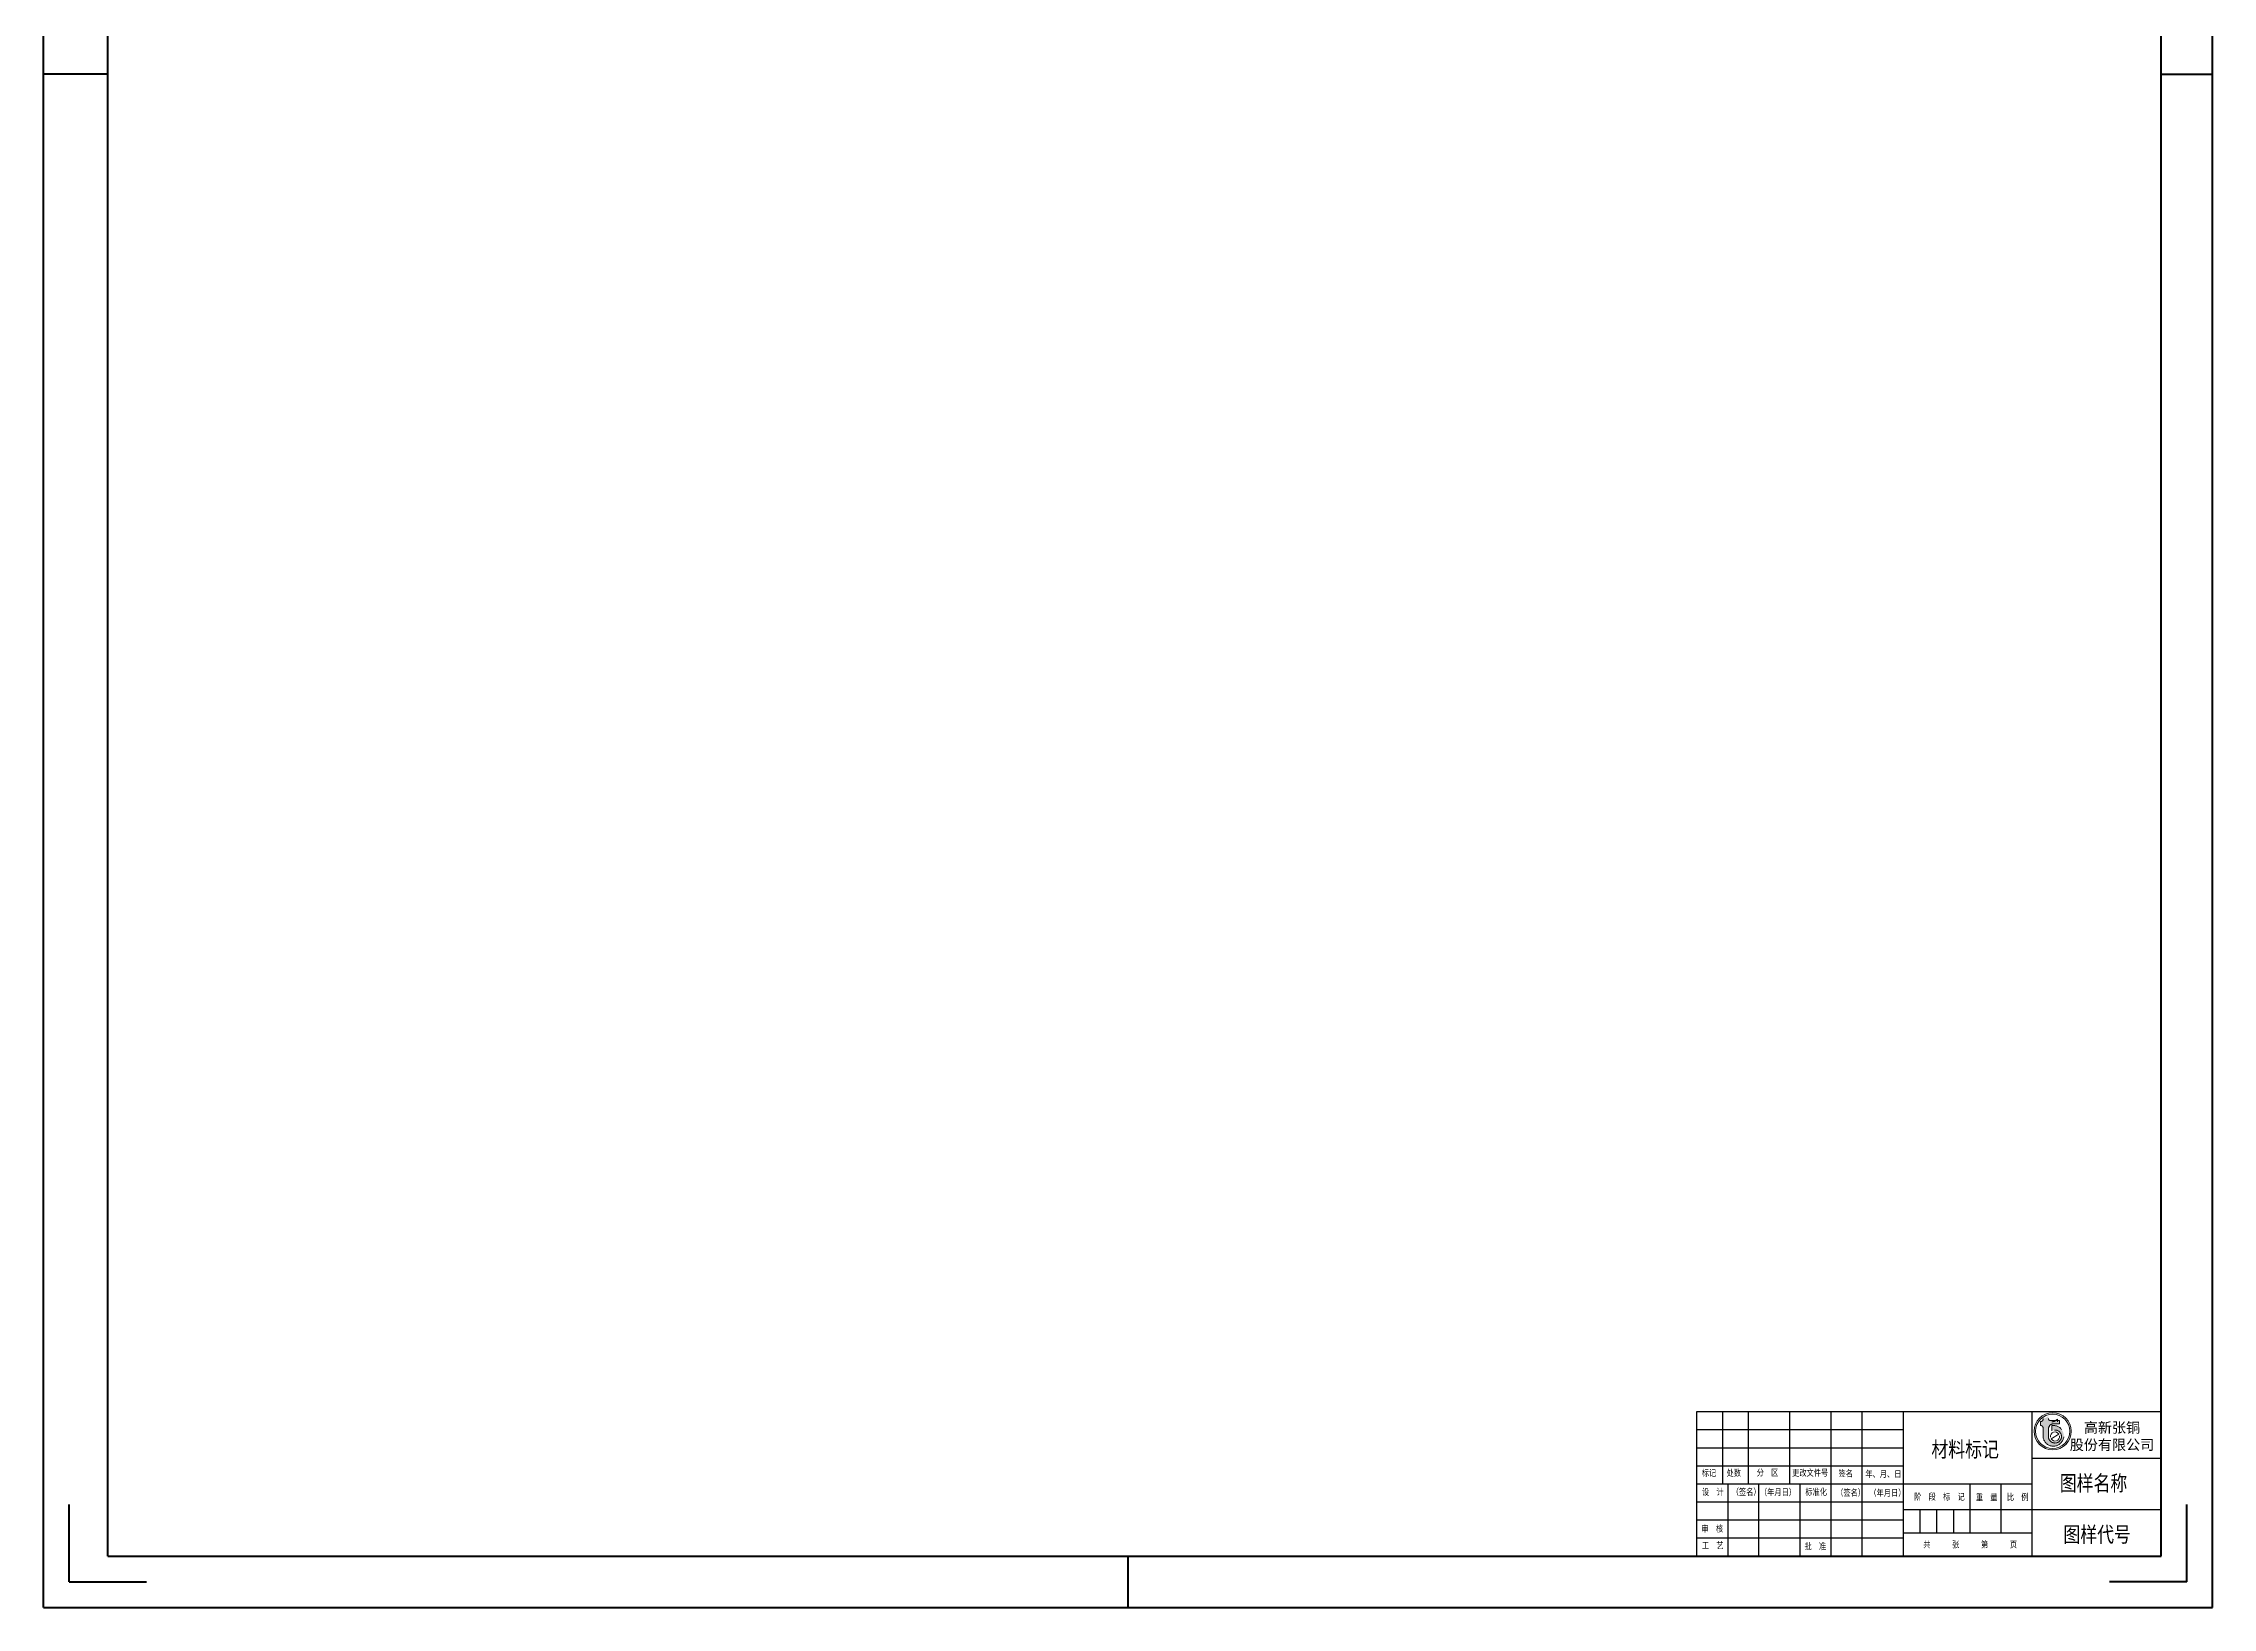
# Model space of a CAD drawing. Header units: millimetres. Extents: x 4452 to 7344, y -319 to 3013.
# Drawn here: x 6503 to 7344, y -319 to 288 of the extents above; entities that cross this region are included whole.
import ezdxf

# ---------------------------------------------------------------- set-up
doc = ezdxf.new("R2010")
doc.units = ezdxf.units.MM
doc.linetypes.add('ACAD_ISO02W100', pattern=[15, 12, -3])
for name, color, linetype, lineweight in [('总内框线', 7, 'Continuous', 50), ('标注层', 3, 'Continuous', 25), ('虚线层', 4, 'ACAD_ISO02W100', 25)]:
    doc.layers.add(name, color=color, linetype=linetype, lineweight=lineweight)
doc.styles.get("Standard").update_dxf_attribs({"font": 'txt', "bigfont": 'gbcbig.shx'})
doc.styles.add('陈杰（2）', font='gbenor.shx', dxfattribs={"width": 0.8, "bigfont": 'gbcbig.shx'})

msp = doc.modelspace()

# ---------------------------------------------------------------- hatches: boundary and pattern name
at = {"layer": '虚线层', "linetype": 'Continuous', "lineweight": 18}
msp.add_hatch(color=1, dxfattribs=at).paths.add_polyline_path([(7277.55, -248.1), (7277.75, -248.1), (7277.88, -248.11), (7278, -248.14), (7278.12, -248.19), (7278.22, -248.26), (7278.32, -248.34), (7278.4, -248.43), (7278.47, -248.54), (7278.52, -248.66), (7278.54, -248.78), (7278.55, -248.91), (7278.55, -252.34), (7278.65, -252.98), (7278.84, -253.59), (7279.13, -254.17), (7279.51, -254.69), (7279.97, -255.15), (7280.49, -255.52), (7281.07, -255.81), (7281.68, -256), (7282.32, -256.09), (7282.97, -256.08), (7283.6, -255.97), (7284.21, -255.75), (7284.77, -255.45), (7285.28, -255.05), (7285.72, -254.58), (7286.08, -254.04), (7286.35, -253.46), (7286.53, -252.84), (7286.6, -252.2), (7286.56, -251.55), (7286.43, -250.92), (7286.2, -250.32), (7285.87, -249.77), (7285.46, -249.27), (7284.97, -248.84), (7284.43, -248.5), (7283.83, -248.25), (7283.21, -248.1), (7282.56, -248.05), (7281.92, -248.1), (7281.92, -250.16), (7282.29, -249.99), (7282.69, -249.87), (7283.1, -249.83), (7283.51, -249.85), (7283.91, -249.93), (7284.29, -250.08), (7284.65, -250.3), (7284.96, -250.56), (7285.22, -250.88), (7285.44, -251.23), (7285.59, -251.61), (7285.67, -252.01), (7285.69, -252.42), (7285.65, -252.83), (7285.53, -253.23), (7285.36, -253.6), (7285.12, -253.94), (7284.84, -254.23), (7284.51, -254.48), (7284.14, -254.67), (7283.75, -254.79), (7283.34, -254.85), (7282.93, -254.85), (7282.53, -254.77), (7282.14, -254.63), (7281.78, -254.43), (7281.46, -254.18), (7281.18, -253.87), (7280.96, -253.53), (7280.8, -253.15), (7280.7, -252.75), (7280.66, -252.34), (7280.66, -249.41), (7280.7, -249.02), (7280.82, -248.64), (7281, -248.29), (7281.25, -247.99), (7281.56, -247.74), (7281.91, -247.55), (7282.28, -247.44), (7282.68, -247.4), (7284.97, -247.4), (7284.97, -246.19), (7281.47, -246.19), (7281.34, -246.18), (7281.22, -246.15), (7281.1, -246.1), (7281, -246.04), (7280.9, -245.95), (7280.82, -245.86), (7280.75, -245.75), (7280.7, -245.63), (7280.67, -245.51), (7280.66, -245.39), (7280.66, -244.38), (7279.56, -245.12), (7278.55, -245.39), (7278.55, -245.69), (7278.54, -245.81), (7278.52, -245.94), (7278.47, -246.05), (7278.4, -246.16), (7278.32, -246.26), (7278.22, -246.34), (7278.12, -246.4), (7278, -246.45), (7277.88, -246.48), (7277.75, -246.49), (7277.55, -246.49)])

# ---------------------------------------------------------------- linework, layer by layer
for p, q in [((7144.3, -242.67), (7324.3, -242.67)), ((7144.3, -298.67), (7144.3, -242.67)), ((7154.3, -242.67), (7154.3, -270.67)), ((7164.3, -242.67), (7164.3, -270.67)), ((7180.3, -242.67), (7180.3, -270.67)), ((7196.3, -242.67), (7196.3, -270.67)), ((7208.3, -242.67), (7208.3, -298.67)), ((7224.3, -242.67), (7224.3, -298.67)), ((7274.3, -298.67), (7274.3, -242.67)), ((7324.3, -242.67), (7324.3, -298.67)), ((7144.3, -249.67), (7224.3, -249.67)), ((7144.3, -256.67), (7224.3, -256.67)), ((7274.3, -260.67), (7324.3, -260.67)), ((7144.3, -263.67), (7224.3, -263.67)), ((7144.3, -270.67), (7274.3, -270.67)), ((7156.3, -270.67), (7156.3, -298.67)), ((7168.3, -270.67), (7168.3, -298.67)), ((7184.3, -270.67), (7184.3, -298.67)), ((7196.3, -270.67), (7196.3, -298.67)), ((7250.3, -289.67), (7250.3, -270.67)), ((7262.3, -289.67), (7262.3, -270.67)), ((7144.3, -277.67), (7224.3, -277.67)), ((7144.3, -284.67), (7224.3, -284.67)), ((7224.3, -280.67), (7274.3, -280.67)), ((7230.8, -280.67), (7230.8, -289.67)), ((7237.3, -280.67), (7237.3, -289.67)), ((7243.8, -280.67), (7243.8, -289.67)), ((7274.3, -280.67), (7324.3, -280.67)), ((7144.3, -291.67), (7224.3, -291.67)), ((7224.3, -289.67), (7274.3, -289.67)), ((7324.3, -298.67), (7144.3, -298.67))]:
    msp.add_line(p, q)
at = {"layer": '总内框线'}
for p, q in [((6503.3, -318.67), (6503.3, 870.33)), ((7344.3, -318.67), (7344.3, 870.33)), ((6528.3, -298.67), (6528.3, 850.33)), ((7324.3, -298.67), (7324.3, 850.33)), ((6528.3, 275.83), (6503.3, 275.83)), ((7324.3, 275.83), (7344.3, 275.83)), ((6513.3, -308.67), (6513.3, -278.67)), ((7334.3, -308.67), (7334.3, -278.67)), ((6528.3, -298.67), (7324.3, -298.67)), ((6923.8, -298.67), (6923.8, -318.67)), ((6513.3, -308.67), (6543.3, -308.67)), ((7334.3, -308.67), (7304.3, -308.67)), ((6503.3, -318.67), (7344.3, -318.67))]:
    msp.add_line(p, q, dxfattribs=at)
at = {"layer": '虚线层', "color": 1, "lineweight": 18}
for p, q in [((7277.55, -246.49), (7277.55, -248.1)), ((7277.75, -246.49), (7277.55, -246.49)), ((7277.75, -248.1), (7277.55, -248.1)), ((7278.55, -245.69), (7278.55, -245.39)), ((7278.55, -252.34), (7278.55, -248.91)), ((7280.66, -252.34), (7280.66, -249.41)), ((7284.97, -246.19), (7281.47, -246.19)), ((7281.92, -248.1), (7281.92, -250.16)), ((7284.97, -247.4), (7282.68, -247.4)), ((7284.11, -246.67), (7284.11, -245.67)), ((7284.97, -247.4), (7284.97, -246.19))]:
    msp.add_line(p, q, dxfattribs=at)
at = {"layer": '虚线层', "color": 1, "linetype": 'Continuous', "lineweight": 18}
msp.add_line((7281.65, -253.22), (7284.7, -251.46), dxfattribs=at)
for radius in [7.2, 6.64]:
    msp.add_circle((7282.29, -250.3), radius, dxfattribs=at)
at = {"layer": '虚线层', "color": 1, "lineweight": 18}
for centre, radius, start, end in [((7277.75, -245.69), 0.805, 270, 0), ((7277.75, -248.91), 0.805, 0, 90), ((7282.57, -252.08), 4.03, 183.78381, 99.29956), ((7281.47, -245.39), 0.805, 180, 270), ((7282.68, -249.41), 2.01, 90, 180), ((7283.18, -252.34), 2.52, 180, 120)]:
    msp.add_arc(centre, radius, start, end, dxfattribs=at)
at = {"layer": '虚线层', "color": 1, "linetype": 'Continuous', "lineweight": 18}
for start, end in [(30, 187.49188), (210, 7.49188)]:
    msp.add_arc((7283.18, -252.34), 1.76, start, end, dxfattribs=at)
at = {"layer": '虚线层', "color": 1, "lineweight": 18}
msp.add_spline([(7284.11, -245.67), (7283.01, -246.41), (7282.01, -246.67)], degree=3, dxfattribs=at)

# ---------------------------------------------------------------- texts
at = {"width": 93.0193, "attachment_point": 1, "style": '陈杰（2）'}
for s, insert, char_height in [('{\\fSimSun|b0|i0|c134|p2;材料标记}', (7235.27, -254.31), 6), ('{\\fSimSun|b0|i0|c134|p2;标记}', (7146.26, -265.23), 2.5), ('{\\fSimSun|b0|i0|c134|p2;处数}', (7155.88, -265.21), 2.5), ('{\\fSimSun|b0|i0|c134|p2;分\u3000区}', (7167.54, -265.09), 2.5), ('{\\fSimSun|b0|i0|c134|p2;更改文件号}', (7181.28, -265.14), 2.5), ('{\\fSimSun|b0|i0|c134|p2;签名}', (7199.26, -265.4), 2.5), ('{\\fSimSun|b0|i0|c134|p2;年、月、日}', (7209.66, -265.6), 2.5), ('{\\fSimSun|b0|i0|c134|p2;图样名称}', (7285.04, -267.43), 6), ('{\\fSimSun|b0|i0|c134|p2;设\u3000计}', (7146.32, -272.57), 2.5), ('{\\fSimSun|b0|i0|c134|p2;（签名）}', (7157.86, -272.57), 2.5), ('{\\fSimSun|b0|i0|c134|p2;\u3000（年月日）}', (7165.99, -272.68), 2.5), ('{\\fSimSun|b0|i0|c134|p2;标准化}', (7186.39, -272.58), 2.5), ('{\\fSimSun|b0|i0|c134|p2;（签名）}', (7198.36, -272.83), 2.5), ('{\\fSimSun|b0|i0|c134|p2;（年月日）}', (7211.23, -272.93), 2.5), ('{\\fSimSun|b0|i0|c134|p2;阶\u3000段\u3000标\u3000记}', (7228.61, -274.42), 2.5), ('{\\fSimSun|b0|i0|c134|p2;重\u3000量}', (7252.49, -274.64), 2.5), ('{\\fSimSun|b0|i0|c134|p2;比\u3000例}', (7264.54, -274.57), 2.5), ('{\\fSimSun|b0|i0|c134|p2;审\u3000核}', (7146.12, -286.84), 2.5), ('{\\fSimSun|b0|i0|c134|p2;工\u3000艺}', (7146.32, -293.32), 2.5), ('{\\fSimSun|b0|i0|c134|p2;批\u3000准}', (7186.09, -293.64), 2.5), ('{\\fSimSun|b0|i0|c134|p2;共\u3000\u3000\u3000张\u3000\u3000\u3000第\u3000\u3000\u3000页}', (7232.1, -292.94), 2.5), ('{\\fSimSun|b0|i0|c134|p2;图样代号}', (7286.44, -287.31), 6)]:
    msp.add_mtext(s, dxfattribs=dict(at, insert=insert, char_height=char_height))
at = {"layer": '标注层', "insert": (7305.29, -252.44), "char_height": 4, "attachment_point": 5, "rotation": 0.03095}
msp.add_mtext('{\\fKaiTi_GB2312|b0|i0|c134|p49;高新张铜\\P股份有限公司}', dxfattribs=at)

doc.saveas('drawing.dxf')
